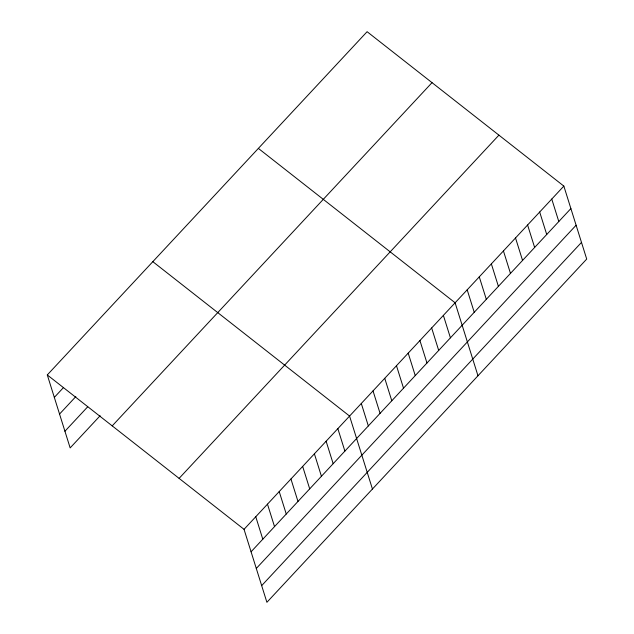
<?xml version="1.0" encoding="UTF-8"?>
<svg xmlns="http://www.w3.org/2000/svg" width="634" height="634" viewBox="0 0 634 634"><rect width="100%" height="100%" fill="white"/><g stroke="black" fill="none" stroke-linecap="round" stroke-linejoin="round"><path stroke-width="0.95" d="M47.288 374.932L367.102 31.7L563.848 186.095L586.712 259.068L266.898 602.3L244.035 529.327L47.288 374.932L70.152 447.905L100.124 415.745M54.326 397.391L63.448 387.604M59.548 414.065L75.834 396.583M64.93 431.239L87.73 406.766M112.21 425.882L432.023 82.65M179.105 478.377L498.918 135.145M244.035 529.327L563.848 186.095M251.072 551.786L570.885 208.562M256.294 568.46L576.108 225.228M261.676 585.634L581.489 242.402M258.363 148.396L455.109 302.79L477.981 375.764M152.826 261.668L349.572 416.062L372.443 489.036M551.762 199.06L558.8 221.528M539.685 212.025L546.722 234.493M527.599 224.999L534.636 247.458M515.521 237.964L522.559 260.423M503.436 250.929L510.473 273.389M491.358 263.895L498.395 286.354M479.272 276.86L486.31 299.327M467.195 289.825L474.232 312.293M443.38 315.375L450.425 337.843M431.659 327.96L438.696 350.428M419.93 340.553L426.967 363.013M408.201 353.138L415.246 375.597M396.48 365.723L403.517 388.182M384.751 378.308L391.788 400.767M373.022 390.893L380.067 413.352M361.301 403.478L368.338 425.937M337.843 428.647L344.888 451.107M326.122 441.232L333.159 463.692M314.393 453.817L321.43 476.277M302.664 466.402L309.701 488.862M290.943 478.987L297.98 501.446M279.214 491.572L286.251 514.031M267.485 504.157L274.522 526.616M255.764 516.742L262.801 539.201"/></g></svg>
